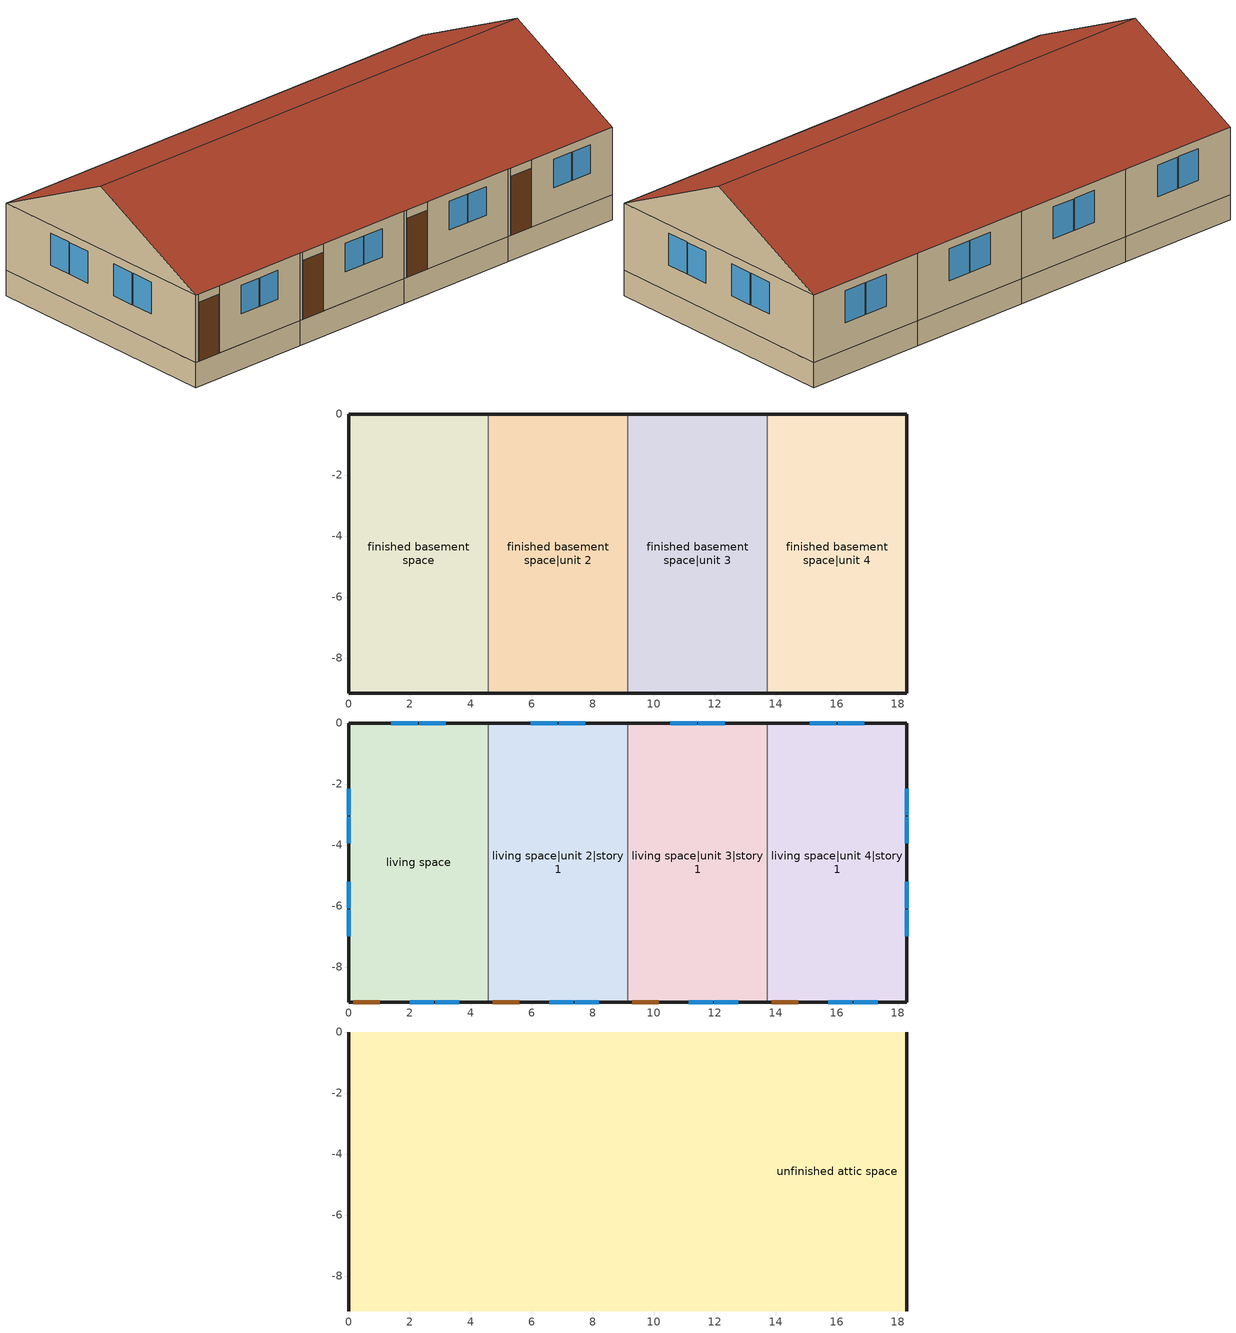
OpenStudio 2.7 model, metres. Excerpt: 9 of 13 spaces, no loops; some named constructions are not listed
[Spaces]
finished basement space
 floor foundation (FloorFndGrndFinB 1): 0,-9.14 0,0 4.57,0 4.57,-9.14 z-0.91
 wall foundation (WallFndGrndFinB 1): 4.57,0 0,0 0,-9.14 4.57,-9.14 z-0.91:0
 wall to finished basement space|unit 2 (WallIntFinUninsFin Reversed): 4.57,-9.14 4.57,0 z-0.91:0
finished basement space|unit 2
 floor foundation (FloorFndGrndFinB 2): 4.57,-9.14 4.57,0 9.14,0 9.14,-9.14 z-0.91
 wall to finished basement space|unit 3 (WallIntFinUninsFin Reversed): 9.14,-9.14 9.14,0 z-0.91:0
 wall foundation (WallFndGrndFinB 2): 4.57,-9.14 9.14,-9.14 / 9.14,0 4.57,0 z-0.91:0
finished basement space|unit 3
 floor foundation (FloorFndGrndFinB 3): 9.14,-9.14 9.14,0 13.72,0 13.72,-9.14 z-0.91
 wall to finished basement space|unit 4 (WallIntFinUninsFin): 13.72,-9.14 13.72,0 z-0.91:0
 wall foundation (WallFndGrndFinB 3): 9.14,-9.14 13.72,-9.14 / 13.72,0 9.14,0 z-0.91:0
finished basement space|unit 4
 floor foundation (FloorFndGrndFinB): 13.72,-9.14 13.72,0 18.29,0 18.29,-9.14 z-0.91
 wall foundation (WallFndGrndFinB): 13.72,-9.14 18.29,-9.14 18.29,0 13.72,0 z-0.91:0
living space
 floor to finished basement space (FloorFinUninsFin): 0,-9.14 0,0 4.57,0 4.57,-9.14 z0
 wall outside (WallExtInsFin): 4.57,0 0,0 0,-9.14 0.13,-9.14 1.05,-9.14 4.57,-9.14 z0:2.44
 wall to living space|unit 2|story 1 (WallIntFinUninsFin Reversed): 4.57,-9.14 4.57,0 z0:2.44
 window (WindowConstruction): 2,-9.14 2.78,-9.14 / 2.84,-9.14 3.62,-9.14 z1.1:2.13; 3.18,0 2.32,0 / 2.26,0 1.39,0 / 0,-2.15 0,-3.02 / 0,-3.08 0,-3.95 / 0,-5.2 0,-6.07 / 0,-6.13 0,-6.99 z0.98:2.13
 door (Door): 0.15,-9.14 1.02,-9.14 z0:2.13
living space|unit 2|story 1
 floor to finished basement space|unit 2 (FloorFinUninsFin): 4.57,-9.14 4.57,0 9.14,0 9.14,-9.14 z0
 wall outside (WallExtInsFin): 9.14,0 4.57,0 / 4.57,-9.14 4.7,-9.14 5.62,-9.14 9.14,-9.14 z0:2.44
 wall to living space|unit 3|story 1 (WallIntFinUninsFin): 9.14,-9.14 9.14,0 z0:2.44
 window (WindowConstruction): 6.58,-9.14 7.35,-9.14 / 7.41,-9.14 8.19,-9.14 z1.1:2.13; 7.76,0 6.89,0 / 6.83,0 5.96,0 z0.98:2.13
 door (Door): 4.72,-9.14 5.6,-9.14 z0:2.13
living space|unit 3|story 1
 floor to finished basement space|unit 3 (FloorFinUninsFin): 9.14,-9.14 9.14,0 13.72,0 13.72,-9.14 z0
 wall outside (WallExtInsFin): 13.72,0 9.14,0 / 9.14,-9.14 9.27,-9.14 10.19,-9.14 13.72,-9.14 z0:2.44
 wall to living space|unit 4|story 1 (WallIntFinUninsFin): 13.72,-9.14 13.72,0 z0:2.44
 window (WindowConstruction): 11.15,-9.14 11.92,-9.14 / 11.98,-9.14 12.76,-9.14 z1.1:2.13; 12.33,0 11.46,0 / 11.4,0 10.53,0 z0.98:2.13
 door (Door): 9.3,-9.14 10.17,-9.14 z0:2.13
living space|unit 4|story 1
 floor to finished basement space|unit 4 (FloorFinUninsFin): 13.72,-9.14 13.72,0 18.29,0 18.29,-9.14 z0
 wall outside (WallExtInsFin): 13.72,-9.14 13.84,-9.14 14.76,-9.14 18.29,-9.14 18.29,0 13.72,0 z0:2.44
 window (WindowConstruction): 15.72,-9.14 16.5,-9.14 / 16.56,-9.14 17.33,-9.14 z1.1:2.13; 16.9,0 16.03,0 / 15.97,0 15.1,0 / 18.29,-6.99 18.29,-6.13 / 18.29,-6.07 18.29,-5.2 / 18.29,-3.95 18.29,-3.08 / 18.29,-3.02 18.29,-2.15 z0.98:2.13
 door (Door): 13.87,-9.14 14.74,-9.14 z0:2.13
unfinished attic space
 floor to living space (FloorFinInsUnfinAttic): 4.57,0 4.57,-9.14 0,-9.14 0,0 z2.44
 floor to living space|unit 4|story 1 (FloorFinInsUnfinAttic): 18.29,0 18.29,-9.14 13.72,-9.14 13.72,0 z2.44
 floor to living space|unit 3|story 1 (FloorFinInsUnfinAttic): 13.72,0 13.72,-9.14 9.14,-9.14 9.14,0 z2.44
 floor to living space|unit 2|story 1 (FloorFinInsUnfinAttic): 9.14,0 9.14,-9.14 4.57,-9.14 4.57,0 z2.44
 wall outside (WallExtUninsUnfin): 0,-4.57,4.72 0,0,2.44 0,-9.14,2.44; 18.29,-4.57,4.72 18.29,-9.14,2.44 18.29,0,2.44
 roof outside (RoofUnfinInsExt): 0,-4.57,4.72 18.29,-4.57,4.72 18.29,0,2.44 0,0,2.44; 18.29,-4.57,4.72 0,-4.57,4.72 0,-9.14,2.44 18.29,-9.14,2.44
[Material] Roughness=Rough
Name | Thickness {m} | Conductivity {W/m-K} | Density {kg/m3} | Specific Heat {J/kg-K} | Thermal Absorptance | Solar Absorptance | Visible Absorptance
FloorUAAdditionalCeilingIns | 0.12827 | 0.0411113 | 16.02 | 1046.75
FloorUATrussandIns | 0.0889 | 0.0436674 | 50.7834 | 1165.1
Drywall 0.5 in. | 0.0127 | 0.160291 | 801 | 837.4 | 0.9 | 0.5 | 0.1
RoofSheathing | 0.01905 | 0.115458 | 512.64 | 1214.23
FloorFinStudAndAirFloor | 0.1397 | 0.557395 | 67.691 | 1210.98
Wood Floor | 0.015875 | 0.115458 | 544.68 | 1214.23
Floor Covering | 0.0127 | 0.0433444 | 54.468 | 1339.84 | 0.9 | 0.9
[Construction]
FloorFinInsUnfinAttic Reversed: Drywall 0.5 in., FloorUATrussandIns, FloorUAAdditionalCeilingIns
FloorFinUninsFin Reversed: Floor Covering, Wood Floor, RoofSheathing, FloorFinStudAndAirFloor, Drywall 0.5 in.
[Schedule:Ruleset]
Name | Default Day Schedule
res mv_1 range exhaust schedule | Schedule Day 8
res mv_1 bath exhaust schedule | Schedule Day 9
res nv_4 temp schedule | Schedule Day 10
res nv_4 avail schedule | Schedule Day 11
res mv_4 range exhaust schedule | Schedule Day 12
res mv_4 bath exhaust schedule | Schedule Day 13
res nv_2 temp schedule | Schedule Day 14
res nv_2 avail schedule | Schedule Day 15
res mv_2 range exhaust schedule | Schedule Day 16
res mv_2 bath exhaust schedule | Schedule Day 17
res nv_3 temp schedule | Schedule Day 18
res nv_3 avail schedule | Schedule Day 19
res mv_3 range exhaust schedule | Schedule Day 20
res mv_3 bath exhaust schedule | Schedule Day 21
[Schedule:Day]
res nv_1 temp schedule allday1; res nv_1 temp schedule allday2; res nv_1 temp schedule allday3; res nv_1 temp schedule allday4; res nv_1 temp schedule allday11; res nv_1 temp schedule allday12; res nv_4 temp schedule allday1; res nv_4 temp schedule allday2; res nv_4 temp schedule allday3; res nv_4 temp schedule allday4; res nv_4 temp schedule allday11; res nv_4 temp schedule allday12; res nv_2 temp schedule allday1; res nv_2 temp schedule allday2; res nv_2 temp schedule allday3; res nv_2 temp schedule allday4; res nv_2 temp schedule allday11; res nv_2 temp schedule allday12; res nv_3 temp schedule allday1; res nv_3 temp schedule allday2; res nv_3 temp schedule allday3; res nv_3 temp schedule allday4; res nv_3 temp schedule allday11; res nv_3 temp schedule allday12: 1, 0, 23.8889, 24, 0, 23.8889
res nv_1 temp schedule allday5; res nv_1 temp schedule allday6; res nv_1 temp schedule allday10; res nv_4 temp schedule allday5; res nv_4 temp schedule allday6; res nv_4 temp schedule allday10; res nv_2 temp schedule allday5; res nv_2 temp schedule allday6; res nv_2 temp schedule allday10; res nv_3 temp schedule allday5; res nv_3 temp schedule allday6; res nv_3 temp schedule allday10: 24, 0, 22.2222
res nv_1 temp schedule allday7; res nv_1 temp schedule allday8; res nv_1 temp schedule allday9; res nv_4 temp schedule allday7; res nv_4 temp schedule allday8; res nv_4 temp schedule allday9; res nv_2 temp schedule allday7; res nv_2 temp schedule allday8; res nv_2 temp schedule allday9; res nv_3 temp schedule allday7; res nv_3 temp schedule allday8; res nv_3 temp schedule allday9: 1, 0, 22.2222, 24, 0, 22.2222
res nv_1 availability schedule allday1 on; res nv_1 availability schedule allday1 on 1; res nv_1 availability schedule allday1 on 2; res nv_1 availability schedule allday1 on 3; res nv_1 availability schedule allday1 on 4; res nv_1 availability schedule allday1 on 5; res nv_1 availability schedule allday1 on 6; res nv_1 availability schedule allday1 on 7; res nv_1 availability schedule allday1 on 8; res nv_1 availability schedule allday1 on 9; res nv_1 availability schedule allday1 on 10; res nv_1 availability schedule allday1 on 11; res nv_4 availability schedule allday1 on; res nv_4 availability schedule allday1 on 1; res nv_4 availability schedule allday1 on 2; res nv_4 availability schedule allday1 on 3; res nv_4 availability schedule allday1 on 4; res nv_4 availability schedule allday1 on 5; res nv_4 availability schedule allday1 on 6; res nv_4 availability schedule allday1 on 7; res nv_4 availability schedule allday1 on 8; res nv_4 availability schedule allday1 on 9; res nv_4 availability schedule allday1 on 10; res nv_4 availability schedule allday1 on 11; res nv_2 availability schedule allday1 on; res nv_2 availability schedule allday1 on 1; res nv_2 availability schedule allday1 on 2; res nv_2 availability schedule allday1 on 3; res nv_2 availability schedule allday1 on 4; res nv_2 availability schedule allday1 on 5; res nv_2 availability schedule allday1 on 6; res nv_2 availability schedule allday1 on 7; res nv_2 availability schedule allday1 on 8; res nv_2 availability schedule allday1 on 9; res nv_2 availability schedule allday1 on 10; res nv_2 availability schedule allday1 on 11; res nv_3 availability schedule allday1 on; res nv_3 availability schedule allday1 on 1; res nv_3 availability schedule allday1 on 2; res nv_3 availability schedule allday1 on 3; res nv_3 availability schedule allday1 on 4; res nv_3 availability schedule allday1 on 5; res nv_3 availability schedule allday1 on 6; res nv_3 availability schedule allday1 on 7; res nv_3 availability schedule allday1 on 8; res nv_3 availability schedule allday1 on 9; res nv_3 availability schedule allday1 on 10; res nv_3 availability schedule allday1 on 11: 1, 0, 1, 2, 0, 1, 3, 0, 1, 4, 0, 1, 5, 0, 1, 6, 0, 1, 7, 0, 1, 8, 0, 1, 9, 0, 1, 10, 0, 1, 11, 0, 1, 12, 0, 1, 13, 0, 1, 14, 0, 1, 15, 0, 1, 16, 0, 1, 17, 0, 1, 18, 0, 1, 19, 0, 1, 20, 0, 1, 21, 0, 1, 22, 0, 1, 23, 0, 1, 24, 0, 1
Schedule Day 8; Schedule Day 9; Schedule Day 10; Schedule Day 11; Schedule Day 12; Schedule Day 13; Schedule Day 14; Schedule Day 15; Schedule Day 16; Schedule Day 17; Schedule Day 18; Schedule Day 19; Schedule Day 20; Schedule Day 21: 24, 0, 0
res mv_1 range exhaust schedule allday1; res mv_1 range exhaust schedule allday2; res mv_1 range exhaust schedule allday3; res mv_1 range exhaust schedule allday4; res mv_1 range exhaust schedule allday5; res mv_1 range exhaust schedule allday6; res mv_1 range exhaust schedule allday7; res mv_1 range exhaust schedule allday8; res mv_1 range exhaust schedule allday9; res mv_1 range exhaust schedule allday10; res mv_1 range exhaust schedule allday11; res mv_1 range exhaust schedule allday12; res mv_4 range exhaust schedule allday1; res mv_4 range exhaust schedule allday2; res mv_4 range exhaust schedule allday3; res mv_4 range exhaust schedule allday4; res mv_4 range exhaust schedule allday5; res mv_4 range exhaust schedule allday6; res mv_4 range exhaust schedule allday7; res mv_4 range exhaust schedule allday8; res mv_4 range exhaust schedule allday9; res mv_4 range exhaust schedule allday10; res mv_4 range exhaust schedule allday11; res mv_4 range exhaust schedule allday12; res mv_2 range exhaust schedule allday1; res mv_2 range exhaust schedule allday2; res mv_2 range exhaust schedule allday3; res mv_2 range exhaust schedule allday4; res mv_2 range exhaust schedule allday5; res mv_2 range exhaust schedule allday6; res mv_2 range exhaust schedule allday7; res mv_2 range exhaust schedule allday8; res mv_2 range exhaust schedule allday9; res mv_2 range exhaust schedule allday10; res mv_2 range exhaust schedule allday11; res mv_2 range exhaust schedule allday12; res mv_3 range exhaust schedule allday1; res mv_3 range exhaust schedule allday2; res mv_3 range exhaust schedule allday3; res mv_3 range exhaust schedule allday4; res mv_3 range exhaust schedule allday5; res mv_3 range exhaust schedule allday6; res mv_3 range exhaust schedule allday7; res mv_3 range exhaust schedule allday8; res mv_3 range exhaust schedule allday9; res mv_3 range exhaust schedule allday10; res mv_3 range exhaust schedule allday11; res mv_3 range exhaust schedule allday12: 15, 0, 0, 16, 0, 1, 24, 0, 0
res mv_1 bath exhaust schedule allday1; res mv_1 bath exhaust schedule allday2; res mv_1 bath exhaust schedule allday3; res mv_1 bath exhaust schedule allday4; res mv_1 bath exhaust schedule allday5; res mv_1 bath exhaust schedule allday6; res mv_1 bath exhaust schedule allday7; res mv_1 bath exhaust schedule allday8; res mv_1 bath exhaust schedule allday9; res mv_1 bath exhaust schedule allday10; res mv_1 bath exhaust schedule allday11; res mv_1 bath exhaust schedule allday12; res mv_4 bath exhaust schedule allday1; res mv_4 bath exhaust schedule allday2; res mv_4 bath exhaust schedule allday3; res mv_4 bath exhaust schedule allday4; res mv_4 bath exhaust schedule allday5; res mv_4 bath exhaust schedule allday6; res mv_4 bath exhaust schedule allday7; res mv_4 bath exhaust schedule allday8; res mv_4 bath exhaust schedule allday9; res mv_4 bath exhaust schedule allday10; res mv_4 bath exhaust schedule allday11; res mv_4 bath exhaust schedule allday12; res mv_2 bath exhaust schedule allday1; res mv_2 bath exhaust schedule allday2; res mv_2 bath exhaust schedule allday3; res mv_2 bath exhaust schedule allday4; res mv_2 bath exhaust schedule allday5; res mv_2 bath exhaust schedule allday6; res mv_2 bath exhaust schedule allday7; res mv_2 bath exhaust schedule allday8; res mv_2 bath exhaust schedule allday9; res mv_2 bath exhaust schedule allday10; res mv_2 bath exhaust schedule allday11; res mv_2 bath exhaust schedule allday12; res mv_3 bath exhaust schedule allday1; res mv_3 bath exhaust schedule allday2; res mv_3 bath exhaust schedule allday3; res mv_3 bath exhaust schedule allday4; res mv_3 bath exhaust schedule allday5; res mv_3 bath exhaust schedule allday6; res mv_3 bath exhaust schedule allday7; res mv_3 bath exhaust schedule allday8; res mv_3 bath exhaust schedule allday9; res mv_3 bath exhaust schedule allday10; res mv_3 bath exhaust schedule allday11; res mv_3 bath exhaust schedule allday12: 4, 0, 0, 5, 0, 1, 24, 0, 0
[Schedule:Rule] Apply Monday=Yes; Apply Wednesday=Yes; Apply Friday=Yes; Date Specification Type=DateRange; Start Day=1
Name | Schedule Ruleset | Rule Order | Day Schedule | Apply Sunday | Apply Tuesday | Apply Thursday | Apply Saturday | Start Month | End Month | End Day
res mv_1 range exhaust schedule allday ruleset1 | res mv_1 range exhaust schedule | 11 | res mv_1 range exhaust schedule allday1 | Yes | Yes | Yes | Yes | 1 | 1 | 31
res mv_1 range exhaust schedule allday ruleset2 | res mv_1 range exhaust schedule | 10 | res mv_1 range exhaust schedule allday2 | Yes | Yes | Yes | Yes | 2 | 2 | 28
res mv_1 range exhaust schedule allday ruleset3 | res mv_1 range exhaust schedule | 9 | res mv_1 range exhaust schedule allday3 | Yes | Yes | Yes | Yes | 3 | 3 | 31
res mv_1 range exhaust schedule allday ruleset4 | res mv_1 range exhaust schedule | 8 | res mv_1 range exhaust schedule allday4 | Yes | Yes | Yes | Yes | 4 | 4 | 30
res mv_1 range exhaust schedule allday ruleset5 | res mv_1 range exhaust schedule | 7 | res mv_1 range exhaust schedule allday5 | Yes | Yes | Yes | Yes | 5 | 5 | 31
res mv_1 range exhaust schedule allday ruleset6 | res mv_1 range exhaust schedule | 6 | res mv_1 range exhaust schedule allday6 | Yes | Yes | Yes | Yes | 6 | 6 | 30
res mv_1 range exhaust schedule allday ruleset7 | res mv_1 range exhaust schedule | 5 | res mv_1 range exhaust schedule allday7 | Yes | Yes | Yes | Yes | 7 | 7 | 31
res mv_1 range exhaust schedule allday ruleset8 | res mv_1 range exhaust schedule | 4 | res mv_1 range exhaust schedule allday8 | Yes | Yes | Yes | Yes | 8 | 8 | 31
res mv_1 range exhaust schedule allday ruleset9 | res mv_1 range exhaust schedule | 3 | res mv_1 range exhaust schedule allday9 | Yes | Yes | Yes | Yes | 9 | 9 | 30
res mv_1 range exhaust schedule allday ruleset10 | res mv_1 range exhaust schedule | 2 | res mv_1 range exhaust schedule allday10 | Yes | Yes | Yes | Yes | 10 | 10 | 31
res mv_1 range exhaust schedule allday ruleset11 | res mv_1 range exhaust schedule | 1 | res mv_1 range exhaust schedule allday11 | Yes | Yes | Yes | Yes | 11 | 11 | 30
res mv_1 range exhaust schedule allday ruleset12 | res mv_1 range exhaust schedule | 0 | res mv_1 range exhaust schedule allday12 | Yes | Yes | Yes | Yes | 12 | 12 | 31
res mv_1 bath exhaust schedule allday ruleset1 | res mv_1 bath exhaust schedule | 11 | res mv_1 bath exhaust schedule allday1 | Yes | Yes | Yes | Yes | 1 | 1 | 31
res mv_1 bath exhaust schedule allday ruleset2 | res mv_1 bath exhaust schedule | 10 | res mv_1 bath exhaust schedule allday2 | Yes | Yes | Yes | Yes | 2 | 2 | 28
res mv_1 bath exhaust schedule allday ruleset3 | res mv_1 bath exhaust schedule | 9 | res mv_1 bath exhaust schedule allday3 | Yes | Yes | Yes | Yes | 3 | 3 | 31
res mv_1 bath exhaust schedule allday ruleset4 | res mv_1 bath exhaust schedule | 8 | res mv_1 bath exhaust schedule allday4 | Yes | Yes | Yes | Yes | 4 | 4 | 30
res mv_1 bath exhaust schedule allday ruleset5 | res mv_1 bath exhaust schedule | 7 | res mv_1 bath exhaust schedule allday5 | Yes | Yes | Yes | Yes | 5 | 5 | 31
res mv_1 bath exhaust schedule allday ruleset6 | res mv_1 bath exhaust schedule | 6 | res mv_1 bath exhaust schedule allday6 | Yes | Yes | Yes | Yes | 6 | 6 | 30
res mv_1 bath exhaust schedule allday ruleset7 | res mv_1 bath exhaust schedule | 5 | res mv_1 bath exhaust schedule allday7 | Yes | Yes | Yes | Yes | 7 | 7 | 31
res mv_1 bath exhaust schedule allday ruleset8 | res mv_1 bath exhaust schedule | 4 | res mv_1 bath exhaust schedule allday8 | Yes | Yes | Yes | Yes | 8 | 8 | 31
res mv_1 bath exhaust schedule allday ruleset9 | res mv_1 bath exhaust schedule | 3 | res mv_1 bath exhaust schedule allday9 | Yes | Yes | Yes | Yes | 9 | 9 | 30
res mv_1 bath exhaust schedule allday ruleset10 | res mv_1 bath exhaust schedule | 2 | res mv_1 bath exhaust schedule allday10 | Yes | Yes | Yes | Yes | 10 | 10 | 31
res mv_1 bath exhaust schedule allday ruleset11 | res mv_1 bath exhaust schedule | 1 | res mv_1 bath exhaust schedule allday11 | Yes | Yes | Yes | Yes | 11 | 11 | 30
res mv_1 bath exhaust schedule allday ruleset12 | res mv_1 bath exhaust schedule | 0 | res mv_1 bath exhaust schedule allday12 | Yes | Yes | Yes | Yes | 12 | 12 | 31
res nv_4 temp schedule allday ruleset1 | res nv_4 temp schedule | 11 | res nv_4 temp schedule allday1 | Yes | Yes | Yes | Yes | 1 | 1 | 31
res nv_4 temp schedule allday ruleset2 | res nv_4 temp schedule | 10 | res nv_4 temp schedule allday2 | Yes | Yes | Yes | Yes | 2 | 2 | 28
res nv_4 temp schedule allday ruleset3 | res nv_4 temp schedule | 9 | res nv_4 temp schedule allday3 | Yes | Yes | Yes | Yes | 3 | 3 | 31
res nv_4 temp schedule allday ruleset4 | res nv_4 temp schedule | 8 | res nv_4 temp schedule allday4 | Yes | Yes | Yes | Yes | 4 | 4 | 30
res nv_4 temp schedule allday ruleset5 | res nv_4 temp schedule | 7 | res nv_4 temp schedule allday5 | Yes | Yes | Yes | Yes | 5 | 5 | 31
res nv_4 temp schedule allday ruleset6 | res nv_4 temp schedule | 6 | res nv_4 temp schedule allday6 | Yes | Yes | Yes | Yes | 6 | 6 | 30
res nv_4 temp schedule allday ruleset7 | res nv_4 temp schedule | 5 | res nv_4 temp schedule allday7 | Yes | Yes | Yes | Yes | 7 | 7 | 31
res nv_4 temp schedule allday ruleset8 | res nv_4 temp schedule | 4 | res nv_4 temp schedule allday8 | Yes | Yes | Yes | Yes | 8 | 8 | 31
res nv_4 temp schedule allday ruleset9 | res nv_4 temp schedule | 3 | res nv_4 temp schedule allday9 | Yes | Yes | Yes | Yes | 9 | 9 | 30
res nv_4 temp schedule allday ruleset10 | res nv_4 temp schedule | 2 | res nv_4 temp schedule allday10 | Yes | Yes | Yes | Yes | 10 | 10 | 31
res nv_4 temp schedule allday ruleset11 | res nv_4 temp schedule | 1 | res nv_4 temp schedule allday11 | Yes | Yes | Yes | Yes | 11 | 11 | 30
res nv_4 temp schedule allday ruleset12 | res nv_4 temp schedule | 0 | res nv_4 temp schedule allday12 | Yes | Yes | Yes | Yes | 12 | 12 | 31
res nv_4 availability schedule allday ruleset1 on | res nv_4 avail schedule | 11 | res nv_4 availability schedule allday1 on |  |  |  |  | 1 | 1 | 31
res nv_4 availability schedule allday ruleset2 on | res nv_4 avail schedule | 10 | res nv_4 availability schedule allday1 on 1 |  |  |  |  | 2 | 2 | 28
res nv_4 availability schedule allday ruleset3 on | res nv_4 avail schedule | 9 | res nv_4 availability schedule allday1 on 2 |  |  |  |  | 3 | 3 | 31
res nv_4 availability schedule allday ruleset4 on | res nv_4 avail schedule | 8 | res nv_4 availability schedule allday1 on 3 |  |  |  |  | 4 | 4 | 30
res nv_4 availability schedule allday ruleset5 on | res nv_4 avail schedule | 7 | res nv_4 availability schedule allday1 on 4 |  |  |  |  | 5 | 5 | 31
res nv_4 availability schedule allday ruleset6 on | res nv_4 avail schedule | 6 | res nv_4 availability schedule allday1 on 5 |  |  |  |  | 6 | 6 | 30
res nv_4 availability schedule allday ruleset7 on | res nv_4 avail schedule | 5 | res nv_4 availability schedule allday1 on 6 |  |  |  |  | 7 | 7 | 31
res nv_4 availability schedule allday ruleset8 on | res nv_4 avail schedule | 4 | res nv_4 availability schedule allday1 on 7 |  |  |  |  | 8 | 8 | 31
res nv_4 availability schedule allday ruleset9 on | res nv_4 avail schedule | 3 | res nv_4 availability schedule allday1 on 8 |  |  |  |  | 9 | 9 | 30
res nv_4 availability schedule allday ruleset10 on | res nv_4 avail schedule | 2 | res nv_4 availability schedule allday1 on 9 |  |  |  |  | 10 | 10 | 31
res nv_4 availability schedule allday ruleset11 on | res nv_4 avail schedule | 1 | res nv_4 availability schedule allday1 on 10 |  |  |  |  | 11 | 11 | 30
res nv_4 availability schedule allday ruleset12 on | res nv_4 avail schedule | 0 | res nv_4 availability schedule allday1 on 11 |  |  |  |  | 12 | 12 | 31
res mv_4 range exhaust schedule allday ruleset1 | res mv_4 range exhaust schedule | 11 | res mv_4 range exhaust schedule allday1 | Yes | Yes | Yes | Yes | 1 | 1 | 31
res mv_4 range exhaust schedule allday ruleset2 | res mv_4 range exhaust schedule | 10 | res mv_4 range exhaust schedule allday2 | Yes | Yes | Yes | Yes | 2 | 2 | 28
res mv_4 range exhaust schedule allday ruleset3 | res mv_4 range exhaust schedule | 9 | res mv_4 range exhaust schedule allday3 | Yes | Yes | Yes | Yes | 3 | 3 | 31
res mv_4 range exhaust schedule allday ruleset4 | res mv_4 range exhaust schedule | 8 | res mv_4 range exhaust schedule allday4 | Yes | Yes | Yes | Yes | 4 | 4 | 30
res mv_4 range exhaust schedule allday ruleset5 | res mv_4 range exhaust schedule | 7 | res mv_4 range exhaust schedule allday5 | Yes | Yes | Yes | Yes | 5 | 5 | 31
res mv_4 range exhaust schedule allday ruleset6 | res mv_4 range exhaust schedule | 6 | res mv_4 range exhaust schedule allday6 | Yes | Yes | Yes | Yes | 6 | 6 | 30
res mv_4 range exhaust schedule allday ruleset7 | res mv_4 range exhaust schedule | 5 | res mv_4 range exhaust schedule allday7 | Yes | Yes | Yes | Yes | 7 | 7 | 31
res mv_4 range exhaust schedule allday ruleset8 | res mv_4 range exhaust schedule | 4 | res mv_4 range exhaust schedule allday8 | Yes | Yes | Yes | Yes | 8 | 8 | 31
res mv_4 range exhaust schedule allday ruleset9 | res mv_4 range exhaust schedule | 3 | res mv_4 range exhaust schedule allday9 | Yes | Yes | Yes | Yes | 9 | 9 | 30
res mv_4 range exhaust schedule allday ruleset10 | res mv_4 range exhaust schedule | 2 | res mv_4 range exhaust schedule allday10 | Yes | Yes | Yes | Yes | 10 | 10 | 31
res mv_4 range exhaust schedule allday ruleset11 | res mv_4 range exhaust schedule | 1 | res mv_4 range exhaust schedule allday11 | Yes | Yes | Yes | Yes | 11 | 11 | 30
res mv_4 range exhaust schedule allday ruleset12 | res mv_4 range exhaust schedule | 0 | res mv_4 range exhaust schedule allday12 | Yes | Yes | Yes | Yes | 12 | 12 | 31
res mv_4 bath exhaust schedule allday ruleset1 | res mv_4 bath exhaust schedule | 11 | res mv_4 bath exhaust schedule allday1 | Yes | Yes | Yes | Yes | 1 | 1 | 31
res mv_4 bath exhaust schedule allday ruleset2 | res mv_4 bath exhaust schedule | 10 | res mv_4 bath exhaust schedule allday2 | Yes | Yes | Yes | Yes | 2 | 2 | 28
res mv_4 bath exhaust schedule allday ruleset3 | res mv_4 bath exhaust schedule | 9 | res mv_4 bath exhaust schedule allday3 | Yes | Yes | Yes | Yes | 3 | 3 | 31
res mv_4 bath exhaust schedule allday ruleset4 | res mv_4 bath exhaust schedule | 8 | res mv_4 bath exhaust schedule allday4 | Yes | Yes | Yes | Yes | 4 | 4 | 30
res mv_4 bath exhaust schedule allday ruleset5 | res mv_4 bath exhaust schedule | 7 | res mv_4 bath exhaust schedule allday5 | Yes | Yes | Yes | Yes | 5 | 5 | 31
res mv_4 bath exhaust schedule allday ruleset6 | res mv_4 bath exhaust schedule | 6 | res mv_4 bath exhaust schedule allday6 | Yes | Yes | Yes | Yes | 6 | 6 | 30
res mv_4 bath exhaust schedule allday ruleset7 | res mv_4 bath exhaust schedule | 5 | res mv_4 bath exhaust schedule allday7 | Yes | Yes | Yes | Yes | 7 | 7 | 31
res mv_4 bath exhaust schedule allday ruleset8 | res mv_4 bath exhaust schedule | 4 | res mv_4 bath exhaust schedule allday8 | Yes | Yes | Yes | Yes | 8 | 8 | 31
res mv_4 bath exhaust schedule allday ruleset9 | res mv_4 bath exhaust schedule | 3 | res mv_4 bath exhaust schedule allday9 | Yes | Yes | Yes | Yes | 9 | 9 | 30
res mv_4 bath exhaust schedule allday ruleset10 | res mv_4 bath exhaust schedule | 2 | res mv_4 bath exhaust schedule allday10 | Yes | Yes | Yes | Yes | 10 | 10 | 31
res mv_4 bath exhaust schedule allday ruleset11 | res mv_4 bath exhaust schedule | 1 | res mv_4 bath exhaust schedule allday11 | Yes | Yes | Yes | Yes | 11 | 11 | 30
res mv_4 bath exhaust schedule allday ruleset12 | res mv_4 bath exhaust schedule | 0 | res mv_4 bath exhaust schedule allday12 | Yes | Yes | Yes | Yes | 12 | 12 | 31
res nv_2 temp schedule allday ruleset1 | res nv_2 temp schedule | 11 | res nv_2 temp schedule allday1 | Yes | Yes | Yes | Yes | 1 | 1 | 31
res nv_2 temp schedule allday ruleset2 | res nv_2 temp schedule | 10 | res nv_2 temp schedule allday2 | Yes | Yes | Yes | Yes | 2 | 2 | 28
res nv_2 temp schedule allday ruleset3 | res nv_2 temp schedule | 9 | res nv_2 temp schedule allday3 | Yes | Yes | Yes | Yes | 3 | 3 | 31
res nv_2 temp schedule allday ruleset4 | res nv_2 temp schedule | 8 | res nv_2 temp schedule allday4 | Yes | Yes | Yes | Yes | 4 | 4 | 30
res nv_2 temp schedule allday ruleset5 | res nv_2 temp schedule | 7 | res nv_2 temp schedule allday5 | Yes | Yes | Yes | Yes | 5 | 5 | 31
res nv_2 temp schedule allday ruleset6 | res nv_2 temp schedule | 6 | res nv_2 temp schedule allday6 | Yes | Yes | Yes | Yes | 6 | 6 | 30
res nv_2 temp schedule allday ruleset7 | res nv_2 temp schedule | 5 | res nv_2 temp schedule allday7 | Yes | Yes | Yes | Yes | 7 | 7 | 31
res nv_2 temp schedule allday ruleset8 | res nv_2 temp schedule | 4 | res nv_2 temp schedule allday8 | Yes | Yes | Yes | Yes | 8 | 8 | 31
res nv_2 temp schedule allday ruleset9 | res nv_2 temp schedule | 3 | res nv_2 temp schedule allday9 | Yes | Yes | Yes | Yes | 9 | 9 | 30
res nv_2 temp schedule allday ruleset10 | res nv_2 temp schedule | 2 | res nv_2 temp schedule allday10 | Yes | Yes | Yes | Yes | 10 | 10 | 31
res nv_2 temp schedule allday ruleset11 | res nv_2 temp schedule | 1 | res nv_2 temp schedule allday11 | Yes | Yes | Yes | Yes | 11 | 11 | 30
res nv_2 temp schedule allday ruleset12 | res nv_2 temp schedule | 0 | res nv_2 temp schedule allday12 | Yes | Yes | Yes | Yes | 12 | 12 | 31
res nv_2 availability schedule allday ruleset1 on | res nv_2 avail schedule | 11 | res nv_2 availability schedule allday1 on |  |  |  |  | 1 | 1 | 31
res nv_2 availability schedule allday ruleset2 on | res nv_2 avail schedule | 10 | res nv_2 availability schedule allday1 on 1 |  |  |  |  | 2 | 2 | 28
res nv_2 availability schedule allday ruleset3 on | res nv_2 avail schedule | 9 | res nv_2 availability schedule allday1 on 2 |  |  |  |  | 3 | 3 | 31
res nv_2 availability schedule allday ruleset4 on | res nv_2 avail schedule | 8 | res nv_2 availability schedule allday1 on 3 |  |  |  |  | 4 | 4 | 30
res nv_2 availability schedule allday ruleset5 on | res nv_2 avail schedule | 7 | res nv_2 availability schedule allday1 on 4 |  |  |  |  | 5 | 5 | 31
res nv_2 availability schedule allday ruleset6 on | res nv_2 avail schedule | 6 | res nv_2 availability schedule allday1 on 5 |  |  |  |  | 6 | 6 | 30
res nv_2 availability schedule allday ruleset7 on | res nv_2 avail schedule | 5 | res nv_2 availability schedule allday1 on 6 |  |  |  |  | 7 | 7 | 31
res nv_2 availability schedule allday ruleset8 on | res nv_2 avail schedule | 4 | res nv_2 availability schedule allday1 on 7 |  |  |  |  | 8 | 8 | 31
res nv_2 availability schedule allday ruleset9 on | res nv_2 avail schedule | 3 | res nv_2 availability schedule allday1 on 8 |  |  |  |  | 9 | 9 | 30
res nv_2 availability schedule allday ruleset10 on | res nv_2 avail schedule | 2 | res nv_2 availability schedule allday1 on 9 |  |  |  |  | 10 | 10 | 31
res nv_2 availability schedule allday ruleset11 on | res nv_2 avail schedule | 1 | res nv_2 availability schedule allday1 on 10 |  |  |  |  | 11 | 11 | 30
res nv_2 availability schedule allday ruleset12 on | res nv_2 avail schedule | 0 | res nv_2 availability schedule allday1 on 11 |  |  |  |  | 12 | 12 | 31
res mv_2 range exhaust schedule allday ruleset1 | res mv_2 range exhaust schedule | 11 | res mv_2 range exhaust schedule allday1 | Yes | Yes | Yes | Yes | 1 | 1 | 31
res mv_2 range exhaust schedule allday ruleset2 | res mv_2 range exhaust schedule | 10 | res mv_2 range exhaust schedule allday2 | Yes | Yes | Yes | Yes | 2 | 2 | 28
res mv_2 range exhaust schedule allday ruleset3 | res mv_2 range exhaust schedule | 9 | res mv_2 range exhaust schedule allday3 | Yes | Yes | Yes | Yes | 3 | 3 | 31
res mv_2 range exhaust schedule allday ruleset4 | res mv_2 range exhaust schedule | 8 | res mv_2 range exhaust schedule allday4 | Yes | Yes | Yes | Yes | 4 | 4 | 30
res mv_2 range exhaust schedule allday ruleset5 | res mv_2 range exhaust schedule | 7 | res mv_2 range exhaust schedule allday5 | Yes | Yes | Yes | Yes | 5 | 5 | 31
res mv_2 range exhaust schedule allday ruleset6 | res mv_2 range exhaust schedule | 6 | res mv_2 range exhaust schedule allday6 | Yes | Yes | Yes | Yes | 6 | 6 | 30
res mv_2 range exhaust schedule allday ruleset7 | res mv_2 range exhaust schedule | 5 | res mv_2 range exhaust schedule allday7 | Yes | Yes | Yes | Yes | 7 | 7 | 31
res mv_2 range exhaust schedule allday ruleset8 | res mv_2 range exhaust schedule | 4 | res mv_2 range exhaust schedule allday8 | Yes | Yes | Yes | Yes | 8 | 8 | 31
res mv_2 range exhaust schedule allday ruleset9 | res mv_2 range exhaust schedule | 3 | res mv_2 range exhaust schedule allday9 | Yes | Yes | Yes | Yes | 9 | 9 | 30
res mv_2 range exhaust schedule allday ruleset10 | res mv_2 range exhaust schedule | 2 | res mv_2 range exhaust schedule allday10 | Yes | Yes | Yes | Yes | 10 | 10 | 31
res mv_2 range exhaust schedule allday ruleset11 | res mv_2 range exhaust schedule | 1 | res mv_2 range exhaust schedule allday11 | Yes | Yes | Yes | Yes | 11 | 11 | 30
res mv_2 range exhaust schedule allday ruleset12 | res mv_2 range exhaust schedule | 0 | res mv_2 range exhaust schedule allday12 | Yes | Yes | Yes | Yes | 12 | 12 | 31
res mv_2 bath exhaust schedule allday ruleset1 | res mv_2 bath exhaust schedule | 11 | res mv_2 bath exhaust schedule allday1 | Yes | Yes | Yes | Yes | 1 | 1 | 31
res mv_2 bath exhaust schedule allday ruleset2 | res mv_2 bath exhaust schedule | 10 | res mv_2 bath exhaust schedule allday2 | Yes | Yes | Yes | Yes | 2 | 2 | 28
res mv_2 bath exhaust schedule allday ruleset3 | res mv_2 bath exhaust schedule | 9 | res mv_2 bath exhaust schedule allday3 | Yes | Yes | Yes | Yes | 3 | 3 | 31
res mv_2 bath exhaust schedule allday ruleset4 | res mv_2 bath exhaust schedule | 8 | res mv_2 bath exhaust schedule allday4 | Yes | Yes | Yes | Yes | 4 | 4 | 30
res mv_2 bath exhaust schedule allday ruleset5 | res mv_2 bath exhaust schedule | 7 | res mv_2 bath exhaust schedule allday5 | Yes | Yes | Yes | Yes | 5 | 5 | 31
res mv_2 bath exhaust schedule allday ruleset6 | res mv_2 bath exhaust schedule | 6 | res mv_2 bath exhaust schedule allday6 | Yes | Yes | Yes | Yes | 6 | 6 | 30
res mv_2 bath exhaust schedule allday ruleset7 | res mv_2 bath exhaust schedule | 5 | res mv_2 bath exhaust schedule allday7 | Yes | Yes | Yes | Yes | 7 | 7 | 31
res mv_2 bath exhaust schedule allday ruleset8 | res mv_2 bath exhaust schedule | 4 | res mv_2 bath exhaust schedule allday8 | Yes | Yes | Yes | Yes | 8 | 8 | 31
res mv_2 bath exhaust schedule allday ruleset9 | res mv_2 bath exhaust schedule | 3 | res mv_2 bath exhaust schedule allday9 | Yes | Yes | Yes | Yes | 9 | 9 | 30
res mv_2 bath exhaust schedule allday ruleset10 | res mv_2 bath exhaust schedule | 2 | res mv_2 bath exhaust schedule allday10 | Yes | Yes | Yes | Yes | 10 | 10 | 31
res mv_2 bath exhaust schedule allday ruleset11 | res mv_2 bath exhaust schedule | 1 | res mv_2 bath exhaust schedule allday11 | Yes | Yes | Yes | Yes | 11 | 11 | 30
res mv_2 bath exhaust schedule allday ruleset12 | res mv_2 bath exhaust schedule | 0 | res mv_2 bath exhaust schedule allday12 | Yes | Yes | Yes | Yes | 12 | 12 | 31
res nv_3 temp schedule allday ruleset1 | res nv_3 temp schedule | 11 | res nv_3 temp schedule allday1 | Yes | Yes | Yes | Yes | 1 | 1 | 31
res nv_3 temp schedule allday ruleset2 | res nv_3 temp schedule | 10 | res nv_3 temp schedule allday2 | Yes | Yes | Yes | Yes | 2 | 2 | 28
res nv_3 temp schedule allday ruleset3 | res nv_3 temp schedule | 9 | res nv_3 temp schedule allday3 | Yes | Yes | Yes | Yes | 3 | 3 | 31
res nv_3 temp schedule allday ruleset4 | res nv_3 temp schedule | 8 | res nv_3 temp schedule allday4 | Yes | Yes | Yes | Yes | 4 | 4 | 30
res nv_3 temp schedule allday ruleset5 | res nv_3 temp schedule | 7 | res nv_3 temp schedule allday5 | Yes | Yes | Yes | Yes | 5 | 5 | 31
res nv_3 temp schedule allday ruleset6 | res nv_3 temp schedule | 6 | res nv_3 temp schedule allday6 | Yes | Yes | Yes | Yes | 6 | 6 | 30
res nv_3 temp schedule allday ruleset7 | res nv_3 temp schedule | 5 | res nv_3 temp schedule allday7 | Yes | Yes | Yes | Yes | 7 | 7 | 31
res nv_3 temp schedule allday ruleset8 | res nv_3 temp schedule | 4 | res nv_3 temp schedule allday8 | Yes | Yes | Yes | Yes | 8 | 8 | 31
res nv_3 temp schedule allday ruleset9 | res nv_3 temp schedule | 3 | res nv_3 temp schedule allday9 | Yes | Yes | Yes | Yes | 9 | 9 | 30
res nv_3 temp schedule allday ruleset10 | res nv_3 temp schedule | 2 | res nv_3 temp schedule allday10 | Yes | Yes | Yes | Yes | 10 | 10 | 31
res nv_3 temp schedule allday ruleset11 | res nv_3 temp schedule | 1 | res nv_3 temp schedule allday11 | Yes | Yes | Yes | Yes | 11 | 11 | 30
res nv_3 temp schedule allday ruleset12 | res nv_3 temp schedule | 0 | res nv_3 temp schedule allday12 | Yes | Yes | Yes | Yes | 12 | 12 | 31
res nv_3 availability schedule allday ruleset1 on | res nv_3 avail schedule | 11 | res nv_3 availability schedule allday1 on |  |  |  |  | 1 | 1 | 31
res nv_3 availability schedule allday ruleset2 on | res nv_3 avail schedule | 10 | res nv_3 availability schedule allday1 on 1 |  |  |  |  | 2 | 2 | 28
res nv_3 availability schedule allday ruleset3 on | res nv_3 avail schedule | 9 | res nv_3 availability schedule allday1 on 2 |  |  |  |  | 3 | 3 | 31
res nv_3 availability schedule allday ruleset4 on | res nv_3 avail schedule | 8 | res nv_3 availability schedule allday1 on 3 |  |  |  |  | 4 | 4 | 30
res nv_3 availability schedule allday ruleset5 on | res nv_3 avail schedule | 7 | res nv_3 availability schedule allday1 on 4 |  |  |  |  | 5 | 5 | 31
res nv_3 availability schedule allday ruleset6 on | res nv_3 avail schedule | 6 | res nv_3 availability schedule allday1 on 5 |  |  |  |  | 6 | 6 | 30
res nv_3 availability schedule allday ruleset7 on | res nv_3 avail schedule | 5 | res nv_3 availability schedule allday1 on 6 |  |  |  |  | 7 | 7 | 31
res nv_3 availability schedule allday ruleset8 on | res nv_3 avail schedule | 4 | res nv_3 availability schedule allday1 on 7 |  |  |  |  | 8 | 8 | 31
res nv_3 availability schedule allday ruleset9 on | res nv_3 avail schedule | 3 | res nv_3 availability schedule allday1 on 8 |  |  |  |  | 9 | 9 | 30
res nv_3 availability schedule allday ruleset10 on | res nv_3 avail schedule | 2 | res nv_3 availability schedule allday1 on 9 |  |  |  |  | 10 | 10 | 31
res nv_3 availability schedule allday ruleset11 on | res nv_3 avail schedule | 1 | res nv_3 availability schedule allday1 on 10 |  |  |  |  | 11 | 11 | 30
res nv_3 availability schedule allday ruleset12 on | res nv_3 avail schedule | 0 | res nv_3 availability schedule allday1 on 11 |  |  |  |  | 12 | 12 | 31
res mv_3 range exhaust schedule allday ruleset1 | res mv_3 range exhaust schedule | 11 | res mv_3 range exhaust schedule allday1 | Yes | Yes | Yes | Yes | 1 | 1 | 31
res mv_3 range exhaust schedule allday ruleset2 | res mv_3 range exhaust schedule | 10 | res mv_3 range exhaust schedule allday2 | Yes | Yes | Yes | Yes | 2 | 2 | 28
res mv_3 range exhaust schedule allday ruleset3 | res mv_3 range exhaust schedule | 9 | res mv_3 range exhaust schedule allday3 | Yes | Yes | Yes | Yes | 3 | 3 | 31
res mv_3 range exhaust schedule allday ruleset4 | res mv_3 range exhaust schedule | 8 | res mv_3 range exhaust schedule allday4 | Yes | Yes | Yes | Yes | 4 | 4 | 30
res mv_3 range exhaust schedule allday ruleset5 | res mv_3 range exhaust schedule | 7 | res mv_3 range exhaust schedule allday5 | Yes | Yes | Yes | Yes | 5 | 5 | 31
res mv_3 range exhaust schedule allday ruleset6 | res mv_3 range exhaust schedule | 6 | res mv_3 range exhaust schedule allday6 | Yes | Yes | Yes | Yes | 6 | 6 | 30
res mv_3 range exhaust schedule allday ruleset7 | res mv_3 range exhaust schedule | 5 | res mv_3 range exhaust schedule allday7 | Yes | Yes | Yes | Yes | 7 | 7 | 31
res mv_3 range exhaust schedule allday ruleset8 | res mv_3 range exhaust schedule | 4 | res mv_3 range exhaust schedule allday8 | Yes | Yes | Yes | Yes | 8 | 8 | 31
res mv_3 range exhaust schedule allday ruleset9 | res mv_3 range exhaust schedule | 3 | res mv_3 range exhaust schedule allday9 | Yes | Yes | Yes | Yes | 9 | 9 | 30
res mv_3 range exhaust schedule allday ruleset10 | res mv_3 range exhaust schedule | 2 | res mv_3 range exhaust schedule allday10 | Yes | Yes | Yes | Yes | 10 | 10 | 31
res mv_3 range exhaust schedule allday ruleset11 | res mv_3 range exhaust schedule | 1 | res mv_3 range exhaust schedule allday11 | Yes | Yes | Yes | Yes | 11 | 11 | 30
res mv_3 range exhaust schedule allday ruleset12 | res mv_3 range exhaust schedule | 0 | res mv_3 range exhaust schedule allday12 | Yes | Yes | Yes | Yes | 12 | 12 | 31
res mv_3 bath exhaust schedule allday ruleset1 | res mv_3 bath exhaust schedule | 11 | res mv_3 bath exhaust schedule allday1 | Yes | Yes | Yes | Yes | 1 | 1 | 31
res mv_3 bath exhaust schedule allday ruleset2 | res mv_3 bath exhaust schedule | 10 | res mv_3 bath exhaust schedule allday2 | Yes | Yes | Yes | Yes | 2 | 2 | 28
res mv_3 bath exhaust schedule allday ruleset3 | res mv_3 bath exhaust schedule | 9 | res mv_3 bath exhaust schedule allday3 | Yes | Yes | Yes | Yes | 3 | 3 | 31
res mv_3 bath exhaust schedule allday ruleset4 | res mv_3 bath exhaust schedule | 8 | res mv_3 bath exhaust schedule allday4 | Yes | Yes | Yes | Yes | 4 | 4 | 30
res mv_3 bath exhaust schedule allday ruleset5 | res mv_3 bath exhaust schedule | 7 | res mv_3 bath exhaust schedule allday5 | Yes | Yes | Yes | Yes | 5 | 5 | 31
res mv_3 bath exhaust schedule allday ruleset6 | res mv_3 bath exhaust schedule | 6 | res mv_3 bath exhaust schedule allday6 | Yes | Yes | Yes | Yes | 6 | 6 | 30
res mv_3 bath exhaust schedule allday ruleset7 | res mv_3 bath exhaust schedule | 5 | res mv_3 bath exhaust schedule allday7 | Yes | Yes | Yes | Yes | 7 | 7 | 31
res mv_3 bath exhaust schedule allday ruleset8 | res mv_3 bath exhaust schedule | 4 | res mv_3 bath exhaust schedule allday8 | Yes | Yes | Yes | Yes | 8 | 8 | 31
res mv_3 bath exhaust schedule allday ruleset9 | res mv_3 bath exhaust schedule | 3 | res mv_3 bath exhaust schedule allday9 | Yes | Yes | Yes | Yes | 9 | 9 | 30
res mv_3 bath exhaust schedule allday ruleset10 | res mv_3 bath exhaust schedule | 2 | res mv_3 bath exhaust schedule allday10 | Yes | Yes | Yes | Yes | 10 | 10 | 31
res mv_3 bath exhaust schedule allday ruleset11 | res mv_3 bath exhaust schedule | 1 | res mv_3 bath exhaust schedule allday11 | Yes | Yes | Yes | Yes | 11 | 11 | 30
res mv_3 bath exhaust schedule allday ruleset12 | res mv_3 bath exhaust schedule | 0 | res mv_3 bath exhaust schedule allday12 | Yes | Yes | Yes | Yes | 12 | 12 | 31
